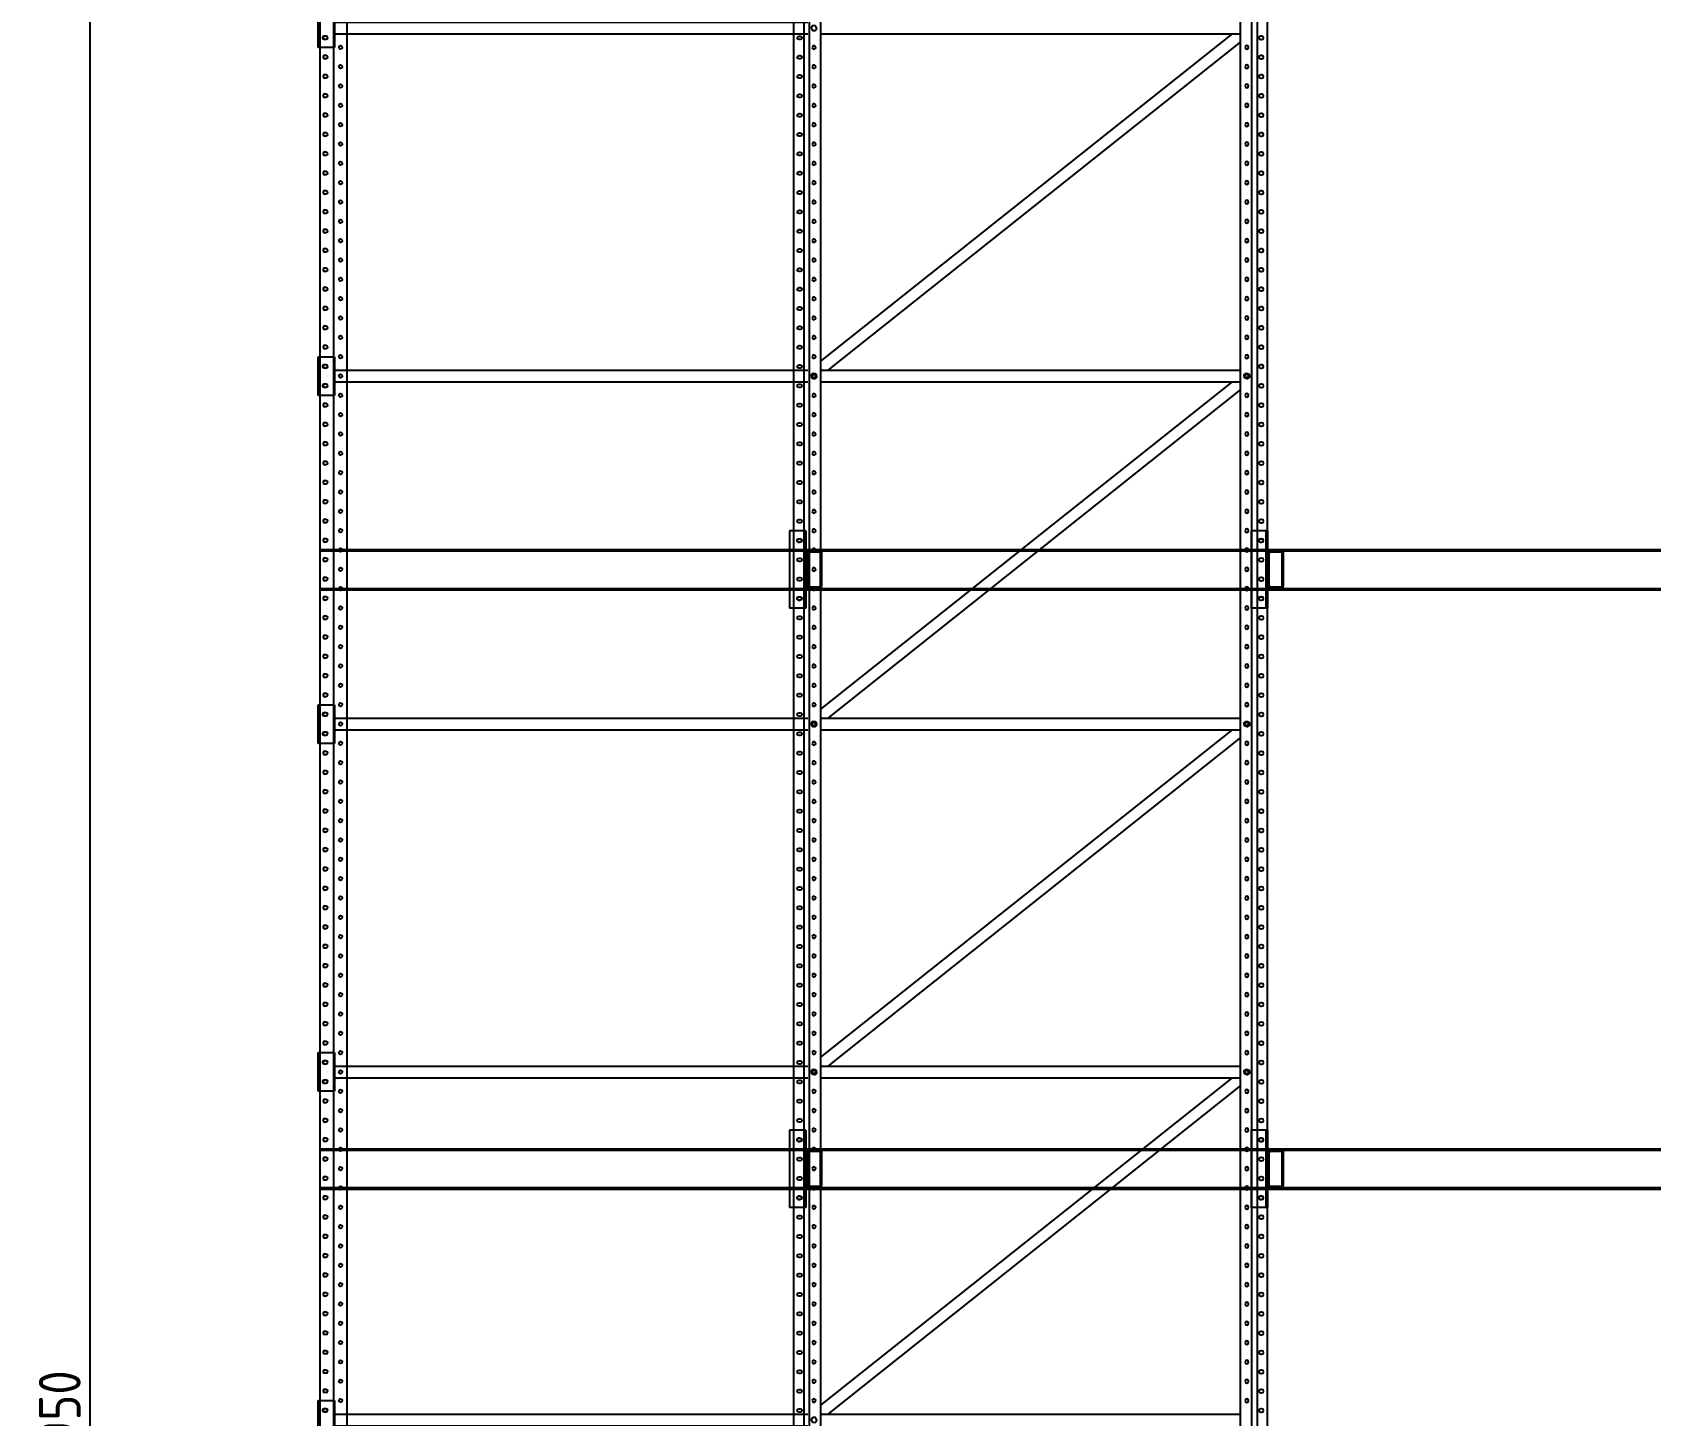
# Model space of a CAD drawing. Header units: millimetres. Extents: x 223 to 55669, y 510 to 13629.
# Drawn here: x 7833 to 12019, y 6542 to 10120 of the extents above; entities that cross this region are included whole.
import ezdxf

# ---------------------------------------------------------------- set-up
doc = ezdxf.new("R2010")
doc.units = ezdxf.units.MM
doc.linetypes.add('LIN0', pattern=[0])
doc.layers.add('02', color=2, linetype='Continuous')
doc.layers.add('9.3 - LEGENDA', color=7, linetype='Continuous')
doc.layers.add('MONTANTE', color=170, linetype='LIN0', lineweight=25)
doc.styles.add('DIM', font='dim.shx')
doc.dimstyles.new('CORTES', dxfattribs={"dimscale": 1.2, "dimtxt": 90, "dimasz": 45, "dimexe": 1.25, "dimexo": 40, "dimgap": 20, "dimtad": 1, "dimdec": 0, "dimzin": 9, "dimdsep": 46, "dimtxsty": 'DIM', "dimblk": 'OBLIQUE', "dimcen": 2.5, "dimclrd": 256, "dimclre": 256, "dimclrt": 256, "dimadec": 0, "dimazin": 0, "dimtfac": 1, "dimtdec": 0, "dimtmove": 0, "dimatfit": 0, "dimldrblk": 'OBLIQUE', "dimfxl": 0.04, "dimtolj": 1, "dimtzin": 1, "dimarcsym": 0})

# ---------------------------------------------------------------- blocks, each defined once
blk = doc.blocks.new('*U66')
at = {"layer": 'MONTANTE'}
for p, q in [((-1277.6, 10954.8), (-1277.6, 64.7)), ((-1251.5, 10954.8), (-1251.5, 64.7)), ((-1237.1, 10954.8), (-1237.1, 4.8)), ((-1207.9, 10954.8), (-1207.9, 4.8)), ((-122.4, 10954.8), (-122.4, 4.8)), ((-93.2, 10954.8), (-93.2, 4.8)), ((-78.8, 10954.8), (-78.8, 64.7)), ((-52.6, 10954.8), (-52.6, 64.7)), ((-122.4, 9089.7), (-1207.9, 9089.7)), ((-122.4, 9089.7), (-1207.9, 9089.7)), ((-1186.6, 9089.7), (-122.4, 8243.2)), ((-1207.9, 9068.6), (-141.4, 8219.7)), ((-122.4, 8219.7), (-1207.9, 8219.7)), ((-122.4, 8219.7), (-1207.9, 8219.7)), ((-122.4, 8189.7), (-1207.9, 8189.7)), ((-122.4, 8189.7), (-1207.9, 8189.7)), ((-1207.9, 8168.6), (-141.4, 7319.7)), ((-1186.6, 8189.7), (-122.4, 7343.2)), ((-122.4, 7319.7), (-1207.9, 7319.7)), ((-122.4, 7319.7), (-1207.9, 7319.7)), ((-122.4, 7289.7), (-1207.9, 7289.7)), ((-122.4, 7289.7), (-1207.9, 7289.7)), ((-1186.6, 7289.7), (-122.4, 6443.2)), ((-1207.9, 7268.6), (-141.4, 6419.7)), ((-122.4, 6419.7), (-1207.9, 6419.7)), ((-122.4, 6419.7), (-1207.9, 6419.7)), ((-122.4, 6389.7), (-1207.9, 6389.7)), ((-122.4, 6389.7), (-1207.9, 6389.7)), ((-1207.9, 6368.6), (-141.4, 5519.7)), ((-1186.6, 6389.7), (-122.4, 5543.2)), ((-122.4, 5519.7), (-1207.9, 5519.7)), ((-122.4, 5519.7), (-1207.9, 5519.7))]:
    blk.add_line(p, q, dxfattribs=at)
for points in [[(-1260.7, 9074.7), (-1263.7, 9074.7, -1), (-1263.7, 9083.7), (-1260.7, 9083.7, -1)], [(-69.6, 9074.7), (-66.6, 9074.7, 1), (-66.6, 9083.7), (-69.6, 9083.7, 1)], [(-1260.7, 9024.7), (-1263.7, 9024.7, -1), (-1263.7, 9033.7), (-1260.7, 9033.7, -1)], [(-69.6, 9024.7), (-66.6, 9024.7, 1), (-66.6, 9033.7), (-69.6, 9033.7, 1)], [(-1260.7, 8974.7), (-1263.7, 8974.7, -1), (-1263.7, 8983.7), (-1260.7, 8983.7, -1)], [(-69.6, 8974.7), (-66.6, 8974.7, 1), (-66.6, 8983.7), (-69.6, 8983.7, 1)], [(-1260.7, 8924.7), (-1263.7, 8924.7, -1), (-1263.7, 8933.7), (-1260.7, 8933.7, -1)], [(-69.6, 8924.7), (-66.6, 8924.7, 1), (-66.6, 8933.7), (-69.6, 8933.7, 1)], [(-1260.7, 8874.7), (-1263.7, 8874.7, -1), (-1263.7, 8883.7), (-1260.7, 8883.7, -1)], [(-69.6, 8874.7), (-66.6, 8874.7, 1), (-66.6, 8883.7), (-69.6, 8883.7, 1)], [(-1260.7, 8824.7), (-1263.7, 8824.7, -1), (-1263.7, 8833.7), (-1260.7, 8833.7, -1)], [(-69.6, 8824.7), (-66.6, 8824.7, 1), (-66.6, 8833.7), (-69.6, 8833.7, 1)], [(-1260.7, 8774.7), (-1263.7, 8774.7, -1), (-1263.7, 8783.7), (-1260.7, 8783.7, -1)], [(-69.6, 8774.7), (-66.6, 8774.7, 1), (-66.6, 8783.7), (-69.6, 8783.7, 1)], [(-1260.7, 8724.7), (-1263.7, 8724.7, -1), (-1263.7, 8733.7), (-1260.7, 8733.7, -1)], [(-69.6, 8724.7), (-66.6, 8724.7, 1), (-66.6, 8733.7), (-69.6, 8733.7, 1)], [(-1260.7, 8674.7), (-1263.7, 8674.7, -1), (-1263.7, 8683.7), (-1260.7, 8683.7, -1)], [(-69.6, 8674.7), (-66.6, 8674.7, 1), (-66.6, 8683.7), (-69.6, 8683.7, 1)], [(-1260.7, 8624.7), (-1263.7, 8624.7, -1), (-1263.7, 8633.7), (-1260.7, 8633.7, -1)], [(-69.6, 8624.7), (-66.6, 8624.7, 1), (-66.6, 8633.7), (-69.6, 8633.7, 1)], [(-1260.7, 8574.7), (-1263.7, 8574.7, -1), (-1263.7, 8583.7), (-1260.7, 8583.7, -1)], [(-69.6, 8574.7), (-66.6, 8574.7, 1), (-66.6, 8583.7), (-69.6, 8583.7, 1)], [(-1260.7, 8524.7), (-1263.7, 8524.7, -1), (-1263.7, 8533.7), (-1260.7, 8533.7, -1)], [(-69.6, 8524.7), (-66.6, 8524.7, 1), (-66.6, 8533.7), (-69.6, 8533.7, 1)], [(-1260.7, 8474.7), (-1263.7, 8474.7, -1), (-1263.7, 8483.7), (-1260.7, 8483.7, -1)], [(-69.6, 8474.7), (-66.6, 8474.7, 1), (-66.6, 8483.7), (-69.6, 8483.7, 1)], [(-1260.7, 8424.7), (-1263.7, 8424.7, -1), (-1263.7, 8433.7), (-1260.7, 8433.7, -1)], [(-69.6, 8424.7), (-66.6, 8424.7, 1), (-66.6, 8433.7), (-69.6, 8433.7, 1)], [(-1260.7, 8374.7), (-1263.7, 8374.7, -1), (-1263.7, 8383.7), (-1260.7, 8383.7, -1)], [(-69.6, 8374.7), (-66.6, 8374.7, 1), (-66.6, 8383.7), (-69.6, 8383.7, 1)], [(-1260.7, 8324.7), (-1263.7, 8324.7, -1), (-1263.7, 8333.7), (-1260.7, 8333.7, -1)], [(-69.6, 8324.7), (-66.6, 8324.7, 1), (-66.6, 8333.7), (-69.6, 8333.7, 1)], [(-1260.7, 8274.7), (-1263.7, 8274.7, -1), (-1263.7, 8283.7), (-1260.7, 8283.7, -1)], [(-69.6, 8274.7), (-66.6, 8274.7, 1), (-66.6, 8283.7), (-69.6, 8283.7, 1)], [(-1260.7, 8224.7), (-1263.7, 8224.7, -1), (-1263.7, 8233.7), (-1260.7, 8233.7, -1)], [(-69.6, 8224.7), (-66.6, 8224.7, 1), (-66.6, 8233.7), (-69.6, 8233.7, 1)], [(-1260.7, 8174.7), (-1263.7, 8174.7, -1), (-1263.7, 8183.7), (-1260.7, 8183.7, -1)], [(-69.6, 8174.7), (-66.6, 8174.7, 1), (-66.6, 8183.7), (-69.6, 8183.7, 1)], [(-1260.7, 8124.7), (-1263.7, 8124.7, -1), (-1263.7, 8133.7), (-1260.7, 8133.7, -1)], [(-69.6, 8124.7), (-66.6, 8124.7, 1), (-66.6, 8133.7), (-69.6, 8133.7, 1)], [(-1260.7, 8074.7), (-1263.7, 8074.7, -1), (-1263.7, 8083.7), (-1260.7, 8083.7, -1)], [(-69.6, 8074.7), (-66.6, 8074.7, 1), (-66.6, 8083.7), (-69.6, 8083.7, 1)], [(-1260.7, 8024.7), (-1263.7, 8024.7, -1), (-1263.7, 8033.7), (-1260.7, 8033.7, -1)], [(-69.6, 8024.7), (-66.6, 8024.7, 1), (-66.6, 8033.7), (-69.6, 8033.7, 1)], [(-1260.7, 7974.7), (-1263.7, 7974.7, -1), (-1263.7, 7983.7), (-1260.7, 7983.7, -1)], [(-69.6, 7974.7), (-66.6, 7974.7, 1), (-66.6, 7983.7), (-69.6, 7983.7, 1)], [(-1260.7, 7924.7), (-1263.7, 7924.7, -1), (-1263.7, 7933.7), (-1260.7, 7933.7, -1)], [(-69.6, 7924.7), (-66.6, 7924.7, 1), (-66.6, 7933.7), (-69.6, 7933.7, 1)], [(-1260.7, 7874.7), (-1263.7, 7874.7, -1), (-1263.7, 7883.7), (-1260.7, 7883.7, -1)], [(-69.6, 7874.7), (-66.6, 7874.7, 1), (-66.6, 7883.7), (-69.6, 7883.7, 1)], [(-1260.7, 7824.7), (-1263.7, 7824.7, -1), (-1263.7, 7833.7), (-1260.7, 7833.7, -1)], [(-69.6, 7824.7), (-66.6, 7824.7, 1), (-66.6, 7833.7), (-69.6, 7833.7, 1)], [(-1260.7, 7774.7), (-1263.7, 7774.7, -1), (-1263.7, 7783.7), (-1260.7, 7783.7, -1)], [(-69.6, 7774.7), (-66.6, 7774.7, 1), (-66.6, 7783.7), (-69.6, 7783.7, 1)], [(-1260.7, 7724.7), (-1263.7, 7724.7, -1), (-1263.7, 7733.7), (-1260.7, 7733.7, -1)], [(-69.6, 7724.7), (-66.6, 7724.7, 1), (-66.6, 7733.7), (-69.6, 7733.7, 1)], [(-1260.7, 7674.7), (-1263.7, 7674.7, -1), (-1263.7, 7683.7), (-1260.7, 7683.7, -1)], [(-69.6, 7674.7), (-66.6, 7674.7, 1), (-66.6, 7683.7), (-69.6, 7683.7, 1)], [(-1260.7, 7624.7), (-1263.7, 7624.7, -1), (-1263.7, 7633.7), (-1260.7, 7633.7, -1)], [(-69.6, 7624.7), (-66.6, 7624.7, 1), (-66.6, 7633.7), (-69.6, 7633.7, 1)], [(-1260.7, 7574.7), (-1263.7, 7574.7, -1), (-1263.7, 7583.7), (-1260.7, 7583.7, -1)], [(-69.6, 7574.7), (-66.6, 7574.7, 1), (-66.6, 7583.7), (-69.6, 7583.7, 1)], [(-1260.7, 7524.7), (-1263.7, 7524.7, -1), (-1263.7, 7533.7), (-1260.7, 7533.7, -1)], [(-69.6, 7524.7), (-66.6, 7524.7, 1), (-66.6, 7533.7), (-69.6, 7533.7, 1)], [(-1260.7, 7474.7), (-1263.7, 7474.7, -1), (-1263.7, 7483.7), (-1260.7, 7483.7, -1)], [(-69.6, 7474.7), (-66.6, 7474.7, 1), (-66.6, 7483.7), (-69.6, 7483.7, 1)], [(-1260.7, 7424.7), (-1263.7, 7424.7, -1), (-1263.7, 7433.7), (-1260.7, 7433.7, -1)], [(-69.6, 7424.7), (-66.6, 7424.7, 1), (-66.6, 7433.7), (-69.6, 7433.7, 1)], [(-1260.7, 7374.7), (-1263.7, 7374.7, -1), (-1263.7, 7383.7), (-1260.7, 7383.7, -1)], [(-69.6, 7374.7), (-66.6, 7374.7, 1), (-66.6, 7383.7), (-69.6, 7383.7, 1)], [(-1260.7, 7324.7), (-1263.7, 7324.7, -1), (-1263.7, 7333.7), (-1260.7, 7333.7, -1)], [(-69.6, 7324.7), (-66.6, 7324.7, 1), (-66.6, 7333.7), (-69.6, 7333.7, 1)], [(-1260.7, 7274.7), (-1263.7, 7274.7, -1), (-1263.7, 7283.7), (-1260.7, 7283.7, -1)], [(-69.6, 7274.7), (-66.6, 7274.7, 1), (-66.6, 7283.7), (-69.6, 7283.7, 1)], [(-1260.7, 7224.7), (-1263.7, 7224.7, -1), (-1263.7, 7233.7), (-1260.7, 7233.7, -1)], [(-69.6, 7224.7), (-66.6, 7224.7, 1), (-66.6, 7233.7), (-69.6, 7233.7, 1)], [(-1260.7, 7174.7), (-1263.7, 7174.7, -1), (-1263.7, 7183.7), (-1260.7, 7183.7, -1)], [(-69.6, 7174.7), (-66.6, 7174.7, 1), (-66.6, 7183.7), (-69.6, 7183.7, 1)], [(-1260.7, 7124.7), (-1263.7, 7124.7, -1), (-1263.7, 7133.7), (-1260.7, 7133.7, -1)], [(-69.6, 7124.7), (-66.6, 7124.7, 1), (-66.6, 7133.7), (-69.6, 7133.7, 1)], [(-1260.7, 7074.7), (-1263.7, 7074.7, -1), (-1263.7, 7083.7), (-1260.7, 7083.7, -1)], [(-69.6, 7074.7), (-66.6, 7074.7, 1), (-66.6, 7083.7), (-69.6, 7083.7, 1)], [(-1260.7, 7024.7), (-1263.7, 7024.7, -1), (-1263.7, 7033.7), (-1260.7, 7033.7, -1)], [(-69.6, 7024.7), (-66.6, 7024.7, 1), (-66.6, 7033.7), (-69.6, 7033.7, 1)], [(-1260.7, 6974.7), (-1263.7, 6974.7, -1), (-1263.7, 6983.7), (-1260.7, 6983.7, -1)], [(-69.6, 6974.7), (-66.6, 6974.7, 1), (-66.6, 6983.7), (-69.6, 6983.7, 1)], [(-1260.7, 6924.7), (-1263.7, 6924.7, -1), (-1263.7, 6933.7), (-1260.7, 6933.7, -1)], [(-69.6, 6924.7), (-66.6, 6924.7, 1), (-66.6, 6933.7), (-69.6, 6933.7, 1)], [(-1260.7, 6874.7), (-1263.7, 6874.7, -1), (-1263.7, 6883.7), (-1260.7, 6883.7, -1)], [(-69.6, 6874.7), (-66.6, 6874.7, 1), (-66.6, 6883.7), (-69.6, 6883.7, 1)], [(-1260.7, 6824.7), (-1263.7, 6824.7, -1), (-1263.7, 6833.7), (-1260.7, 6833.7, -1)], [(-69.6, 6824.7), (-66.6, 6824.7, 1), (-66.6, 6833.7), (-69.6, 6833.7, 1)], [(-1260.7, 6774.7), (-1263.7, 6774.7, -1), (-1263.7, 6783.7), (-1260.7, 6783.7, -1)], [(-69.6, 6774.7), (-66.6, 6774.7, 1), (-66.6, 6783.7), (-69.6, 6783.7, 1)], [(-1260.7, 6724.7), (-1263.7, 6724.7, -1), (-1263.7, 6733.7), (-1260.7, 6733.7, -1)], [(-69.6, 6724.7), (-66.6, 6724.7, 1), (-66.6, 6733.7), (-69.6, 6733.7, 1)], [(-1260.7, 6674.7), (-1263.7, 6674.7, -1), (-1263.7, 6683.7), (-1260.7, 6683.7, -1)], [(-69.6, 6674.7), (-66.6, 6674.7, 1), (-66.6, 6683.7), (-69.6, 6683.7, 1)], [(-1260.7, 6624.7), (-1263.7, 6624.7, -1), (-1263.7, 6633.7), (-1260.7, 6633.7, -1)], [(-69.6, 6624.7), (-66.6, 6624.7, 1), (-66.6, 6633.7), (-69.6, 6633.7, 1)], [(-1260.7, 6574.7), (-1263.7, 6574.7, -1), (-1263.7, 6583.7), (-1260.7, 6583.7, -1)], [(-69.6, 6574.7), (-66.6, 6574.7, 1), (-66.6, 6583.7), (-69.6, 6583.7, 1)], [(-1260.7, 6524.7), (-1263.7, 6524.7, -1), (-1263.7, 6533.7), (-1260.7, 6533.7, -1)], [(-69.6, 6524.7), (-66.6, 6524.7, 1), (-66.6, 6533.7), (-69.6, 6533.7, 1)], [(-1260.7, 6474.7), (-1263.7, 6474.7, -1), (-1263.7, 6483.7), (-1260.7, 6483.7, -1)], [(-69.6, 6474.7), (-66.6, 6474.7, 1), (-66.6, 6483.7), (-69.6, 6483.7, 1)], [(-1260.7, 6424.7), (-1263.7, 6424.7, -1), (-1263.7, 6433.7), (-1260.7, 6433.7, -1)], [(-69.6, 6424.7), (-66.6, 6424.7, 1), (-66.6, 6433.7), (-69.6, 6433.7, 1)], [(-1260.7, 6374.7), (-1263.7, 6374.7, -1), (-1263.7, 6383.7), (-1260.7, 6383.7, -1)], [(-69.6, 6374.7), (-66.6, 6374.7, 1), (-66.6, 6383.7), (-69.6, 6383.7, 1)], [(-1260.7, 6324.7), (-1263.7, 6324.7, -1), (-1263.7, 6333.7), (-1260.7, 6333.7, -1)], [(-69.6, 6324.7), (-66.6, 6324.7, 1), (-66.6, 6333.7), (-69.6, 6333.7, 1)], [(-1260.7, 6274.7), (-1263.7, 6274.7, -1), (-1263.7, 6283.7), (-1260.7, 6283.7, -1)], [(-69.6, 6274.7), (-66.6, 6274.7, 1), (-66.6, 6283.7), (-69.6, 6283.7, 1)], [(-1260.7, 6224.7), (-1263.7, 6224.7, -1), (-1263.7, 6233.7), (-1260.7, 6233.7, -1)], [(-69.6, 6224.7), (-66.6, 6224.7, 1), (-66.6, 6233.7), (-69.6, 6233.7, 1)], [(-1260.7, 6174.7), (-1263.7, 6174.7, -1), (-1263.7, 6183.7), (-1260.7, 6183.7, -1)], [(-69.6, 6174.7), (-66.6, 6174.7, 1), (-66.6, 6183.7), (-69.6, 6183.7, 1)], [(-1260.7, 6124.7), (-1263.7, 6124.7, -1), (-1263.7, 6133.7), (-1260.7, 6133.7, -1)], [(-69.6, 6124.7), (-66.6, 6124.7, 1), (-66.6, 6133.7), (-69.6, 6133.7, 1)], [(-1260.7, 6074.7), (-1263.7, 6074.7, -1), (-1263.7, 6083.7), (-1260.7, 6083.7, -1)], [(-69.6, 6074.7), (-66.6, 6074.7, 1), (-66.6, 6083.7), (-69.6, 6083.7, 1)], [(-1260.7, 6024.7), (-1263.7, 6024.7, -1), (-1263.7, 6033.7), (-1260.7, 6033.7, -1)], [(-69.6, 6024.7), (-66.6, 6024.7, 1), (-66.6, 6033.7), (-69.6, 6033.7, 1)], [(-1260.7, 5974.7), (-1263.7, 5974.7, -1), (-1263.7, 5983.7), (-1260.7, 5983.7, -1)], [(-69.6, 5974.7), (-66.6, 5974.7, 1), (-66.6, 5983.7), (-69.6, 5983.7, 1)], [(-1260.7, 5924.7), (-1263.7, 5924.7, -1), (-1263.7, 5933.7), (-1260.7, 5933.7, -1)], [(-69.6, 5924.7), (-66.6, 5924.7, 1), (-66.6, 5933.7), (-69.6, 5933.7, 1)], [(-1260.7, 5874.7), (-1263.7, 5874.7, -1), (-1263.7, 5883.7), (-1260.7, 5883.7, -1)], [(-69.6, 5874.7), (-66.6, 5874.7, 1), (-66.6, 5883.7), (-69.6, 5883.7, 1)], [(-1260.7, 5824.7), (-1263.7, 5824.7, -1), (-1263.7, 5833.7), (-1260.7, 5833.7, -1)], [(-69.6, 5824.7), (-66.6, 5824.7, 1), (-66.6, 5833.7), (-69.6, 5833.7, 1)], [(-1260.7, 5774.7), (-1263.7, 5774.7, -1), (-1263.7, 5783.7), (-1260.7, 5783.7, -1)], [(-69.6, 5774.7), (-66.6, 5774.7, 1), (-66.6, 5783.7), (-69.6, 5783.7, 1)], [(-1260.7, 5724.7), (-1263.7, 5724.7, -1), (-1263.7, 5733.7), (-1260.7, 5733.7, -1)], [(-69.6, 5724.7), (-66.6, 5724.7, 1), (-66.6, 5733.7), (-69.6, 5733.7, 1)], [(-1260.7, 5674.7), (-1263.7, 5674.7, -1), (-1263.7, 5683.7), (-1260.7, 5683.7, -1)], [(-69.6, 5674.7), (-66.6, 5674.7, 1), (-66.6, 5683.7), (-69.6, 5683.7, 1)], [(-1260.7, 5624.7), (-1263.7, 5624.7, -1), (-1263.7, 5633.7), (-1260.7, 5633.7, -1)], [(-69.6, 5624.7), (-66.6, 5624.7, 1), (-66.6, 5633.7), (-69.6, 5633.7, 1)], [(-1260.7, 5574.7), (-1263.7, 5574.7, -1), (-1263.7, 5583.7), (-1260.7, 5583.7, -1)], [(-69.6, 5574.7), (-66.6, 5574.7, 1), (-66.6, 5583.7), (-69.6, 5583.7, 1)], [(-1260.7, 5524.7), (-1263.7, 5524.7, -1), (-1263.7, 5533.7), (-1260.7, 5533.7, -1)], [(-69.6, 5524.7), (-66.6, 5524.7, 1), (-66.6, 5533.7), (-69.6, 5533.7, 1)]]:
    blk.add_lwpolyline(points, format="xyb", close=True, dxfattribs=at)
for points in [[(-1223.9, 8212), (-1230.7, 8209.2), (-1231.7, 8202), (-1225.9, 8197.5), (-1219.1, 8200.3), (-1218.1, 8207.5), (-1223.9, 8212)], [(-1223.9, 8212), (-1230.7, 8209.2), (-1231.7, 8202), (-1225.9, 8197.5), (-1219.1, 8200.3), (-1218.1, 8207.5), (-1223.9, 8212)], [(-104.4, 8212), (-111.2, 8209.2), (-112.2, 8202), (-106.4, 8197.5), (-99.6, 8200.3), (-98.6, 8207.5), (-104.4, 8212)], [(-104.4, 8212), (-111.2, 8209.2), (-112.2, 8202), (-106.4, 8197.5), (-99.6, 8200.3), (-98.6, 8207.5), (-104.4, 8212)], [(-1223.9, 7312), (-1230.7, 7309.2), (-1231.7, 7302), (-1225.9, 7297.5), (-1219.1, 7300.3), (-1218.1, 7307.5), (-1223.9, 7312)], [(-1223.9, 7312), (-1230.7, 7309.2), (-1231.7, 7302), (-1225.9, 7297.5), (-1219.1, 7300.3), (-1218.1, 7307.5), (-1223.9, 7312)], [(-104.4, 7312), (-111.2, 7309.2), (-112.2, 7302), (-106.4, 7297.5), (-99.6, 7300.3), (-98.6, 7307.5), (-104.4, 7312)], [(-104.4, 7312), (-111.2, 7309.2), (-112.2, 7302), (-106.4, 7297.5), (-99.6, 7300.3), (-98.6, 7307.5), (-104.4, 7312)], [(-1223.9, 6412), (-1230.7, 6409.2), (-1231.7, 6402), (-1225.9, 6397.5), (-1219.1, 6400.3), (-1218.1, 6407.5), (-1223.9, 6412)], [(-1223.9, 6412), (-1230.7, 6409.2), (-1231.7, 6402), (-1225.9, 6397.5), (-1219.1, 6400.3), (-1218.1, 6407.5), (-1223.9, 6412)], [(-104.4, 6412), (-111.2, 6409.2), (-112.2, 6402), (-106.4, 6397.5), (-99.6, 6400.3), (-98.6, 6407.5), (-104.4, 6412)], [(-104.4, 6412), (-111.2, 6409.2), (-112.2, 6402), (-106.4, 6397.5), (-99.6, 6400.3), (-98.6, 6407.5), (-104.4, 6412)]]:
    blk.add_lwpolyline(points, dxfattribs=at)
for centre in [(-1224.9, 9054.7), (-105.4, 9054.7), (-1224.9, 9004.7), (-105.4, 9004.7), (-1224.9, 8954.7), (-105.4, 8954.7), (-1224.9, 8904.7), (-105.4, 8904.7), (-1224.9, 8854.7), (-105.4, 8854.7), (-1224.9, 8804.7), (-105.4, 8804.7), (-1224.9, 8754.7), (-105.4, 8754.7), (-1224.9, 8704.7), (-105.4, 8704.7), (-1224.9, 8654.7), (-105.4, 8654.7), (-1224.9, 8604.7), (-105.4, 8604.7), (-1224.9, 8554.7), (-105.4, 8554.7), (-1224.9, 8504.7), (-105.4, 8504.7), (-1224.9, 8454.7), (-105.4, 8454.7), (-1224.9, 8404.7), (-105.4, 8404.7), (-1224.9, 8354.7), (-105.4, 8354.7), (-1224.9, 8304.7), (-105.4, 8304.7), (-1224.9, 8254.7), (-105.4, 8254.7), (-1224.9, 8204.7), (-105.4, 8204.7), (-1224.9, 8154.7), (-105.4, 8154.7), (-1224.9, 8104.7), (-105.4, 8104.7), (-1224.9, 8054.7), (-105.4, 8054.7), (-1224.9, 8004.7), (-105.4, 8004.7), (-1224.9, 7954.7), (-105.4, 7954.7), (-1224.9, 7904.7), (-105.4, 7904.7), (-1224.9, 7854.7), (-105.4, 7854.7), (-1224.9, 7804.7), (-105.4, 7804.7), (-1224.9, 7754.7), (-105.4, 7754.7), (-1224.9, 7704.7), (-105.4, 7704.7), (-1224.9, 7654.7), (-105.4, 7654.7), (-1224.9, 7604.7), (-105.4, 7604.7), (-1224.9, 7554.7), (-105.4, 7554.7), (-1224.9, 7504.7), (-105.4, 7504.7), (-1224.9, 7454.7), (-105.4, 7454.7), (-1224.9, 7404.7), (-105.4, 7404.7), (-1224.9, 7354.7), (-105.4, 7354.7), (-1224.9, 7304.7), (-105.4, 7304.7), (-1224.9, 7254.7), (-105.4, 7254.7), (-1224.9, 7204.7), (-105.4, 7204.7), (-1224.9, 7154.7), (-105.4, 7154.7), (-1224.9, 7104.7), (-105.4, 7104.7), (-1224.9, 7054.7), (-105.4, 7054.7), (-1224.9, 7004.7), (-105.4, 7004.7), (-1224.9, 6954.7), (-105.4, 6954.7), (-1224.9, 6904.7), (-105.4, 6904.7), (-1224.9, 6854.7), (-105.4, 6854.7), (-1224.9, 6804.7), (-105.4, 6804.7), (-1224.9, 6754.7), (-105.4, 6754.7), (-1224.9, 6704.7), (-105.4, 6704.7), (-1224.9, 6654.7), (-105.4, 6654.7), (-1224.9, 6604.7), (-105.4, 6604.7), (-1224.9, 6554.7), (-105.4, 6554.7), (-1224.9, 6504.7), (-105.4, 6504.7), (-1224.9, 6454.7), (-105.4, 6454.7), (-1224.9, 6404.7), (-105.4, 6404.7), (-1224.9, 6354.7), (-105.4, 6354.7), (-1224.9, 6304.7), (-105.4, 6304.7), (-1224.9, 6254.7), (-105.4, 6254.7), (-1224.9, 6204.7), (-105.4, 6204.7), (-1224.9, 6154.7), (-105.4, 6154.7), (-1224.9, 6104.7), (-105.4, 6104.7), (-1224.9, 6054.7), (-105.4, 6054.7), (-1224.9, 6004.7), (-105.4, 6004.7), (-1224.9, 5954.7), (-105.4, 5954.7), (-1224.9, 5904.7), (-105.4, 5904.7), (-1224.9, 5854.7), (-105.4, 5854.7), (-1224.9, 5804.7), (-105.4, 5804.7), (-1224.9, 5754.7), (-105.4, 5754.7), (-1224.9, 5704.7), (-105.4, 5704.7), (-1224.9, 5654.7), (-105.4, 5654.7), (-1224.9, 5604.7), (-105.4, 5604.7), (-1224.9, 5554.7), (-105.4, 5554.7)]:
    blk.add_circle(centre, 4.5, dxfattribs=at)
blk = doc.blocks.new('*U346')
blk.add_blockref('*U66', (145, -6477.375))
blk = doc.blocks.new('*U345')
at = {"color": 0, "linetype": 'ByBlock', "lineweight": -2, "transparency": 16777216}
blk.add_blockref('*U346', (0, 0), dxfattribs=at)
blk = doc.blocks.new('*U74')
at = {"color": 7, "linetype": 'Continuous', "lineweight": 25}
for p, q in [((-38, 50), (-38, -150)), ((0, 50), (0, -150)), ((4.2, 50), (4.2, -150)), ((-10.6, 29), (-15.6, 29)), ((-15.6, 21), (-10.6, 21)), ((6.2, -17.8), (4.2, -17.8)), ((6.2, -6.8), (6.2, -17.8)), ((8.2, -91.9), (8.2, -7.8)), ((44.2, -2.8), (8.2, -2.8)), ((40.2, -4.8), (8.2, -4.8)), ((42.2, -92.9), (42.2, -6.8)), ((44.2, -92.9), (44.2, -9.8)), ((6.2, -81.9), (4.2, -81.9)), ((6.2, -81.9), (6.2, -92.9)), ((-10.6, -121), (-15.6, -121)), ((8.2, -94.9), (40.2, -94.9)), ((8.2, -96.9), (40.2, -96.9)), ((-15.6, -129), (-10.6, -129))]:
    blk.add_line(p, q, dxfattribs=at)
for p, q in [((4.2, 50), (-38, 50)), ((4.2, 0), (44.2, 0)), ((44.2, 0), (44.2, -6.8)), ((44.2, -6.8), (44.2, -92.9)), ((44.2, -100), (4.2, -100)), ((40.2, -96.9), (44.2, -96.9)), ((44.2, -100), (44.2, -92.9)), ((4.2, -150), (-38, -150))]:
    blk.add_line(p, q)
for centre, radius, start, end in [((-15.6, 25), 4, 90, 270), ((-10.6, 25), 4, 270, 90), ((8.2, -6.8), 4, 90, 180), ((8.2, -6.8), 2, 90, 180), ((11.2, -7.8), 3, 90, 180), ((40.2, -6.8), 4, 0, 90), ((40.2, -6.8), 2, 0, 90), ((-15.6, -125), 4, 90, 270), ((-10.6, -125), 4, 270, 90), ((8.2, -92.9), 4, 180, 270), ((8.2, -92.9), 2, 180, 270), ((11.2, -91.9), 3, 180, 270), ((40.2, -92.9), 2, 270, 0), ((40.2, -92.9), 4, 270, 0)]:
    blk.add_arc(centre, radius, start, end, dxfattribs=at)
blk = doc.blocks.new('*U348')
for points in [[(1493, 50.5), (-5858, 50.5), (-5858, 47.5), (1533, 47.5)], [(1533, -50.2), (-5858, -50.2), (-5858, -53.2), (1493, -53.2)]]:
    blk.add_lwpolyline(points)
at = {"layer": '02'}
for p in [(-4605.3, 49.3), (-3411.3, 49.3)]:
    blk.add_blockref('*U74', p, dxfattribs=at)
blk = doc.blocks.new('*U347')
at = {"color": 0, "linetype": 'ByBlock', "lineweight": -2, "transparency": 16777216}
for p in [(0, 6200), (0, 4650)]:
    blk.add_blockref('*U348', p, dxfattribs=at)
blk = doc.blocks.new('_Oblique')
at = {"color": 0, "linetype": 'ByBlock', "lineweight": -2, "transparency": 16777216}
blk.add_line((-0.5, -0.5), (0.5, 0.5), dxfattribs=at)
blk = doc.blocks.new('*D437')
at = {"layer": '9.3 - LEGENDA', "lineweight": -2}
for p, q in [((8529.1, 11980.7), (7980.7, 11980.7)), ((7982.2, 11980.7), (7982.2, 1030.7)), ((8575.9, 1030.7), (7980.7, 1030.7))]:
    blk.add_line(p, q, dxfattribs=at)
at = {"layer": 'Defpoints', "color": 0}
for p in [(8577.1, 11980.7), (7982.2, 1030.7), (8623.9, 1030.7)]:
    blk.add_point(p, dxfattribs=at)
at = {"layer": '9.3 - LEGENDA', "lineweight": -2, "xscale": 54, "yscale": 54, "zscale": 54}
for p, rotation in [((7982.2, 11980.7), 90), ((7982.2, 1030.7), 270)]:
    blk.add_blockref('_Oblique', p, dxfattribs=dict(at, rotation=rotation))
at = {"layer": '9.3 - LEGENDA', "insert": (7904.2, 6505.7), "char_height": 108, "attachment_point": 5, "rotation": 90, "style": 'DIM'}
blk.add_mtext('\\A1;10950', dxfattribs=at)
blk = doc.blocks.new('*U161')
at = {"layer": 'MONTANTE'}
for p, q in [((-92.3, 10954.8), (-92.3, 64.7)), ((-56.7, 64.7), (-56.7, 10954.8)), ((-22.9, 10954.8), (-22.9, 4.7)), ((-79.7, 9084.3), (-76.7, 9084.3)), ((-76.7, 9075.3), (-79.7, 9075.3)), ((-79.7, 9034.3), (-76.7, 9034.3)), ((-76.7, 9025.3), (-79.7, 9025.3)), ((-79.7, 8984.3), (-76.7, 8984.3)), ((-76.7, 8975.3), (-79.7, 8975.3)), ((-79.7, 8934.3), (-76.7, 8934.3)), ((-76.7, 8925.3), (-79.7, 8925.3)), ((-79.7, 8884.3), (-76.7, 8884.3)), ((-76.7, 8875.3), (-79.7, 8875.3)), ((-79.7, 8834.3), (-76.7, 8834.3)), ((-76.7, 8825.3), (-79.7, 8825.3)), ((-79.7, 8784.3), (-76.7, 8784.3)), ((-76.7, 8775.3), (-79.7, 8775.3)), ((-79.7, 8734.3), (-76.7, 8734.3)), ((-76.7, 8725.3), (-79.7, 8725.3)), ((-79.7, 8684.3), (-76.7, 8684.3)), ((-76.7, 8675.3), (-79.7, 8675.3)), ((-79.7, 8634.3), (-76.7, 8634.3)), ((-76.7, 8625.3), (-79.7, 8625.3)), ((-79.7, 8584.3), (-76.7, 8584.3)), ((-76.7, 8575.3), (-79.7, 8575.3)), ((-79.7, 8534.3), (-76.7, 8534.3)), ((-76.7, 8525.3), (-79.7, 8525.3)), ((-79.7, 8484.3), (-76.7, 8484.3)), ((-76.7, 8475.3), (-79.7, 8475.3)), ((-79.7, 8434.3), (-76.7, 8434.3)), ((-76.7, 8425.3), (-79.7, 8425.3)), ((-79.7, 8384.3), (-76.7, 8384.3)), ((-76.7, 8375.3), (-79.7, 8375.3)), ((-79.7, 8334.3), (-76.7, 8334.3)), ((-76.7, 8325.3), (-79.7, 8325.3)), ((-79.7, 8284.3), (-76.7, 8284.3)), ((-76.7, 8275.3), (-79.7, 8275.3)), ((-79.7, 8234.3), (-76.7, 8234.3)), ((-76.7, 8225.3), (-79.7, 8225.3)), ((-79.7, 8184.3), (-76.7, 8184.3)), ((-76.7, 8175.3), (-79.7, 8175.3)), ((-79.7, 8134.3), (-76.7, 8134.3)), ((-76.7, 8125.3), (-79.7, 8125.3)), ((-79.7, 8084.3), (-76.7, 8084.3)), ((-76.7, 8075.3), (-79.7, 8075.3)), ((-79.7, 8034.3), (-76.7, 8034.3)), ((-76.7, 8025.3), (-79.7, 8025.3)), ((-79.7, 7984.3), (-76.7, 7984.3)), ((-76.7, 7975.3), (-79.7, 7975.3)), ((-79.7, 7934.3), (-76.7, 7934.3)), ((-76.7, 7925.3), (-79.7, 7925.3)), ((-79.7, 7884.3), (-76.7, 7884.3)), ((-76.7, 7875.3), (-79.7, 7875.3)), ((-79.7, 7834.3), (-76.7, 7834.3)), ((-76.7, 7825.3), (-79.7, 7825.3)), ((-79.7, 7784.3), (-76.7, 7784.3)), ((-76.7, 7775.3), (-79.7, 7775.3)), ((-79.7, 7734.3), (-76.7, 7734.3)), ((-76.7, 7725.3), (-79.7, 7725.3)), ((-79.7, 7684.3), (-76.7, 7684.3)), ((-76.7, 7675.3), (-79.7, 7675.3)), ((-79.7, 7634.3), (-76.7, 7634.3)), ((-76.7, 7625.3), (-79.7, 7625.3)), ((-79.7, 7584.3), (-76.7, 7584.3)), ((-76.7, 7575.3), (-79.7, 7575.3)), ((-79.7, 7534.3), (-76.7, 7534.3)), ((-76.7, 7525.3), (-79.7, 7525.3)), ((-79.7, 7484.3), (-76.7, 7484.3)), ((-76.7, 7475.3), (-79.7, 7475.3)), ((-79.7, 7434.3), (-76.7, 7434.3)), ((-76.7, 7425.3), (-79.7, 7425.3)), ((-79.7, 7384.3), (-76.7, 7384.3)), ((-76.7, 7375.3), (-79.7, 7375.3)), ((-79.7, 7334.3), (-76.7, 7334.3)), ((-76.7, 7325.3), (-79.7, 7325.3)), ((-79.7, 7284.3), (-76.7, 7284.3)), ((-76.7, 7275.3), (-79.7, 7275.3)), ((-79.7, 7234.3), (-76.7, 7234.3)), ((-76.7, 7225.3), (-79.7, 7225.3)), ((-79.7, 7184.3), (-76.7, 7184.3)), ((-76.7, 7175.3), (-79.7, 7175.3)), ((-79.7, 7134.3), (-76.7, 7134.3)), ((-76.7, 7125.3), (-79.7, 7125.3)), ((-79.7, 7084.3), (-76.7, 7084.3)), ((-76.7, 7075.3), (-79.7, 7075.3)), ((-79.7, 7034.3), (-76.7, 7034.3)), ((-76.7, 7025.3), (-79.7, 7025.3)), ((-79.7, 6984.3), (-76.7, 6984.3)), ((-76.7, 6975.3), (-79.7, 6975.3)), ((-79.7, 6934.3), (-76.7, 6934.3)), ((-76.7, 6925.3), (-79.7, 6925.3)), ((-79.7, 6884.3), (-76.7, 6884.3)), ((-76.7, 6875.3), (-79.7, 6875.3)), ((-79.7, 6834.3), (-76.7, 6834.3)), ((-76.7, 6825.3), (-79.7, 6825.3)), ((-79.7, 6784.3), (-76.7, 6784.3)), ((-76.7, 6775.3), (-79.7, 6775.3)), ((-79.7, 6734.3), (-76.7, 6734.3)), ((-76.7, 6725.3), (-79.7, 6725.3)), ((-79.7, 6684.3), (-76.7, 6684.3)), ((-76.7, 6675.3), (-79.7, 6675.3)), ((-79.7, 6634.3), (-76.7, 6634.3)), ((-76.7, 6625.3), (-79.7, 6625.3)), ((-79.7, 6584.3), (-76.7, 6584.3)), ((-76.7, 6575.3), (-79.7, 6575.3)), ((-79.7, 6534.3), (-76.7, 6534.3)), ((-76.7, 6525.3), (-79.7, 6525.3)), ((-79.7, 6484.3), (-76.7, 6484.3)), ((-76.7, 6475.3), (-79.7, 6475.3)), ((-79.7, 6434.3), (-76.7, 6434.3)), ((-76.7, 6425.3), (-79.7, 6425.3)), ((-79.7, 6384.3), (-76.7, 6384.3)), ((-76.7, 6375.3), (-79.7, 6375.3)), ((-79.7, 6334.3), (-76.7, 6334.3)), ((-76.7, 6325.3), (-79.7, 6325.3)), ((-79.7, 6284.3), (-76.7, 6284.3)), ((-76.7, 6275.3), (-79.7, 6275.3)), ((-79.7, 6234.3), (-76.7, 6234.3)), ((-76.7, 6225.3), (-79.7, 6225.3)), ((-79.7, 6184.3), (-76.7, 6184.3)), ((-76.7, 6175.3), (-79.7, 6175.3)), ((-79.7, 6134.3), (-76.7, 6134.3)), ((-76.7, 6125.3), (-79.7, 6125.3)), ((-79.7, 6084.3), (-76.7, 6084.3)), ((-76.7, 6075.3), (-79.7, 6075.3)), ((-79.7, 6034.3), (-76.7, 6034.3)), ((-76.7, 6025.3), (-79.7, 6025.3)), ((-79.7, 5984.3), (-76.7, 5984.3)), ((-76.7, 5975.3), (-79.7, 5975.3)), ((-79.7, 5934.3), (-76.7, 5934.3)), ((-76.7, 5925.3), (-79.7, 5925.3)), ((-79.7, 5884.3), (-76.7, 5884.3)), ((-76.7, 5875.3), (-79.7, 5875.3)), ((-79.7, 5834.3), (-76.7, 5834.3)), ((-76.7, 5825.3), (-79.7, 5825.3)), ((-79.7, 5784.3), (-76.7, 5784.3)), ((-76.7, 5775.3), (-79.7, 5775.3)), ((-79.7, 5734.3), (-76.7, 5734.3)), ((-76.7, 5725.3), (-79.7, 5725.3)), ((-79.7, 5684.3), (-76.7, 5684.3)), ((-76.7, 5675.3), (-79.7, 5675.3)), ((-79.7, 5634.3), (-76.7, 5634.3)), ((-76.7, 5625.3), (-79.7, 5625.3)), ((-79.7, 5584.3), (-76.7, 5584.3)), ((-76.7, 5575.3), (-79.7, 5575.3)), ((-79.7, 5534.3), (-76.7, 5534.3)), ((-76.7, 5525.3), (-79.7, 5525.3))]:
    blk.add_line(p, q, dxfattribs=at)
for centre in [(-39, 9054.8), (-39, 9004.8), (-39, 8954.8), (-39, 8904.8), (-39, 8854.8), (-39, 8804.8), (-39, 8754.8), (-39, 8704.8), (-39, 8654.8), (-39, 8604.8), (-39, 8554.8), (-39, 8504.8), (-39, 8454.8), (-39, 8404.8), (-39, 8354.8), (-39, 8304.8), (-39, 8254.8), (-39, 8204.8), (-39, 8154.8), (-39, 8104.8), (-39, 8054.8), (-39, 8004.8), (-39, 7954.8), (-39, 7904.8), (-39, 7854.8), (-39, 7804.8), (-39, 7754.8), (-39, 7704.8), (-39, 7654.8), (-39, 7604.8), (-39, 7554.8), (-39, 7504.8), (-39, 7454.8), (-39, 7404.8), (-39, 7354.8), (-39, 7304.8), (-39, 7254.8), (-39, 7204.8), (-39, 7154.8), (-39, 7104.8), (-39, 7054.8), (-39, 7004.8), (-39, 6954.8), (-39, 6904.8), (-39, 6854.8), (-39, 6804.8), (-39, 6754.8), (-39, 6704.8), (-39, 6654.8), (-39, 6604.8), (-39, 6554.8), (-39, 6504.8), (-39, 6454.8), (-39, 6404.8), (-39, 6354.8), (-39, 6304.8), (-39, 6254.8), (-39, 6204.8), (-39, 6154.8), (-39, 6104.8), (-39, 6054.8), (-39, 6004.8), (-39, 5954.8), (-39, 5904.8), (-39, 5854.8), (-39, 5804.8), (-39, 5754.8), (-39, 5704.8), (-39, 5654.8), (-39, 5604.8), (-39, 5554.8)]:
    blk.add_circle(centre, 4.5, dxfattribs=at)
for centre, start, end in [((-79.7, 9079.8), 90, 270), ((-76.7, 9079.8), 270, 90), ((-79.7, 9029.8), 90, 270), ((-76.7, 9029.8), 270, 90), ((-79.7, 8979.8), 90, 270), ((-76.7, 8979.8), 270, 90), ((-79.7, 8929.8), 90, 270), ((-76.7, 8929.8), 270, 90), ((-79.7, 8879.8), 90, 270), ((-76.7, 8879.8), 270, 90), ((-79.7, 8829.8), 90, 270), ((-76.7, 8829.8), 270, 90), ((-79.7, 8779.8), 90, 270), ((-76.7, 8779.8), 270, 90), ((-79.7, 8729.8), 90, 270), ((-76.7, 8729.8), 270, 90), ((-79.7, 8679.8), 90, 270), ((-76.7, 8679.8), 270, 90), ((-79.7, 8629.8), 90, 270), ((-76.7, 8629.8), 270, 90), ((-79.7, 8579.8), 90, 270), ((-76.7, 8579.8), 270, 90), ((-79.7, 8529.8), 90, 270), ((-76.7, 8529.8), 270, 90), ((-79.7, 8479.8), 90, 270), ((-76.7, 8479.8), 270, 90), ((-79.7, 8429.8), 90, 270), ((-76.7, 8429.8), 270, 90), ((-79.7, 8379.8), 90, 270), ((-76.7, 8379.8), 270, 90), ((-79.7, 8329.8), 90, 270), ((-76.7, 8329.8), 270, 90), ((-79.7, 8279.8), 90, 270), ((-76.7, 8279.8), 270, 90), ((-79.7, 8229.8), 90, 270), ((-76.7, 8229.8), 270, 90), ((-79.7, 8179.8), 90, 270), ((-76.7, 8179.8), 270, 90), ((-79.7, 8129.8), 90, 270), ((-76.7, 8129.8), 270, 90), ((-79.7, 8079.8), 90, 270), ((-76.7, 8079.8), 270, 90), ((-79.7, 8029.8), 90, 270), ((-76.7, 8029.8), 270, 90), ((-79.7, 7979.8), 90, 270), ((-76.7, 7979.8), 270, 90), ((-79.7, 7929.8), 90, 270), ((-76.7, 7929.8), 270, 90), ((-79.7, 7879.8), 90, 270), ((-76.7, 7879.8), 270, 90), ((-79.7, 7829.8), 90, 270), ((-76.7, 7829.8), 270, 90), ((-79.7, 7779.8), 90, 270), ((-76.7, 7779.8), 270, 90), ((-79.7, 7729.8), 90, 270), ((-76.7, 7729.8), 270, 90), ((-79.7, 7679.8), 90, 270), ((-76.7, 7679.8), 270, 90), ((-79.7, 7629.8), 90, 270), ((-76.7, 7629.8), 270, 90), ((-79.7, 7579.8), 90, 270), ((-76.7, 7579.8), 270, 90), ((-79.7, 7529.8), 90, 270), ((-76.7, 7529.8), 270, 90), ((-79.7, 7479.8), 90, 270), ((-76.7, 7479.8), 270, 90), ((-79.7, 7429.8), 90, 270), ((-76.7, 7429.8), 270, 90), ((-79.7, 7379.8), 90, 270), ((-76.7, 7379.8), 270, 90), ((-79.7, 7329.8), 90, 270), ((-76.7, 7329.8), 270, 90), ((-79.7, 7279.8), 90, 270), ((-76.7, 7279.8), 270, 90), ((-79.7, 7229.8), 90, 270), ((-76.7, 7229.8), 270, 90), ((-79.7, 7179.8), 90, 270), ((-76.7, 7179.8), 270, 90), ((-79.7, 7129.8), 90, 270), ((-76.7, 7129.8), 270, 90), ((-79.7, 7079.8), 90, 270), ((-76.7, 7079.8), 270, 90), ((-79.7, 7029.8), 90, 270), ((-76.7, 7029.8), 270, 90), ((-79.7, 6979.8), 90, 270), ((-76.7, 6979.8), 270, 90), ((-79.7, 6929.8), 90, 270), ((-76.7, 6929.8), 270, 90), ((-79.7, 6879.8), 90, 270), ((-76.7, 6879.8), 270, 90), ((-79.7, 6829.8), 90, 270), ((-76.7, 6829.8), 270, 90), ((-79.7, 6779.8), 90, 270), ((-76.7, 6779.8), 270, 90), ((-79.7, 6729.8), 90, 270), ((-76.7, 6729.8), 270, 90), ((-79.7, 6679.8), 90, 270), ((-76.7, 6679.8), 270, 90), ((-79.7, 6629.8), 90, 270), ((-76.7, 6629.8), 270, 90), ((-79.7, 6579.8), 90, 270), ((-76.7, 6579.8), 270, 90), ((-79.7, 6529.8), 90, 270), ((-76.7, 6529.8), 270, 90), ((-79.7, 6479.8), 90, 270), ((-76.7, 6479.8), 270, 90), ((-79.7, 6429.8), 90, 270), ((-76.7, 6429.8), 270, 90), ((-79.7, 6379.8), 90, 270), ((-76.7, 6379.8), 270, 90), ((-79.7, 6329.8), 90, 270), ((-76.7, 6329.8), 270, 90), ((-79.7, 6279.8), 90, 270), ((-76.7, 6279.8), 270, 90), ((-79.7, 6229.8), 90, 270), ((-76.7, 6229.8), 270, 90), ((-79.7, 6179.8), 90, 270), ((-76.7, 6179.8), 270, 90), ((-79.7, 6129.8), 90, 270), ((-76.7, 6129.8), 270, 90), ((-79.7, 6079.8), 90, 270), ((-76.7, 6079.8), 270, 90), ((-79.7, 6029.8), 90, 270), ((-76.7, 6029.8), 270, 90), ((-79.7, 5979.8), 90, 270), ((-76.7, 5979.8), 270, 90), ((-79.7, 5929.8), 90, 270), ((-76.7, 5929.8), 270, 90), ((-79.7, 5879.8), 90, 270), ((-76.7, 5879.8), 270, 90), ((-79.7, 5829.8), 90, 270), ((-76.7, 5829.8), 270, 90), ((-79.7, 5779.8), 90, 270), ((-76.7, 5779.8), 270, 90), ((-79.7, 5729.8), 90, 270), ((-76.7, 5729.8), 270, 90), ((-79.7, 5679.8), 90, 270), ((-76.7, 5679.8), 270, 90), ((-79.7, 5629.8), 90, 270), ((-76.7, 5629.8), 270, 90), ((-79.7, 5579.8), 90, 270), ((-76.7, 5579.8), 270, 90), ((-79.7, 5529.8), 90, 270), ((-76.7, 5529.8), 270, 90)]:
    blk.add_arc(centre, 4.5, start, end, dxfattribs=at)
blk = doc.blocks.new('Bloco Suporte Travessa Hor.')
at = {"layer": 'MONTANTE', "color": 0}
for p, q in [((-22.1, 25), (19.9, 25)), ((-22.1, -75), (-22.1, 25)), ((15.6, 25), (15.6, -75)), ((19.9, 25), (19.9, -75)), ((19.9, -75), (-22.1, -75))]:
    blk.add_line(p, q, dxfattribs=at)
at = {"layer": 'MONTANTE', "color": 0, "linetype": 'Continuous', "lineweight": 25}
for p, q in [((5, 4), (0, 4)), ((0, -4), (5, -4)), ((5, -46), (0, -46)), ((0, -54), (5, -54))]:
    blk.add_line(p, q, dxfattribs=at)
for centre, start, end in [((0, 0), 90, 270), ((5, 0), 270, 90), ((0, -50), 90, 270), ((5, -50), 270, 90)]:
    blk.add_arc(centre, 4, start, end, dxfattribs=at)
blk = doc.blocks.new('*U165')
at = {"layer": 'MONTANTE'}
for p, q in [((-22.1, -10), (-1246, -10)), ((-22.1, -10), (-1246, -10)), ((-22.1, -40), (-1246, -40)), ((-22.1, -40), (-1246, -40))]:
    blk.add_line(p, q, dxfattribs=at)
blk.add_lwpolyline([(-1259, -31.7), (-1254.8, -25.7), (-1257.9, -19), (-1265.2, -18.3), (-1269.4, -24.3), (-1266.3, -31)], close=True, dxfattribs=at)
blk.add_blockref('Bloco Suporte Travessa Hor.', (0, 0), dxfattribs=at)
blk.add_blockref('Bloco Suporte Travessa Hor.', (0, 0), dxfattribs=at)
blk = doc.blocks.new('*U350')
at = {"rotation": 180}
blk.add_blockref('*U165', (-606.7, -50), dxfattribs=at)
blk = doc.blocks.new('*U349')
at = {"color": 0, "linetype": 'ByBlock', "lineweight": -2, "transparency": 16777216}
for p in [(0, 7200), (0, 6300), (0, 5400), (0, 4500), (0, 3600)]:
    blk.add_blockref('*U350', p, dxfattribs=at)

msp = doc.modelspace()

# ---------------------------------------------------------------- block references
for name, p in [('*U161', (8669.5, 1026)), ('*U349', (9199.5, 2955.7)), ('*U347', (14435.1, 2530.9))]:
    msp.add_blockref(name, p)
at = {"xscale": -1}
msp.add_blockref('*U345', (9894.5, 7503.4), dxfattribs=at)

# ---------------------------------------------------------------- dimensions: what is measured, and where the dimension line sits
at = {"layer": '9.3 - LEGENDA'}
dim = msp.add_linear_dim(base=(7982.2, 1030.7), p1=(8577.1, 11980.7), p2=(8623.9, 1030.7), angle=90, dimstyle='CORTES', dxfattribs=at)
dim.commit()
dim.dimension.update_dxf_attribs({"geometry": '*D437', "text_midpoint": (7904.2, 6505.7)})

doc.saveas('drawing.dxf')
